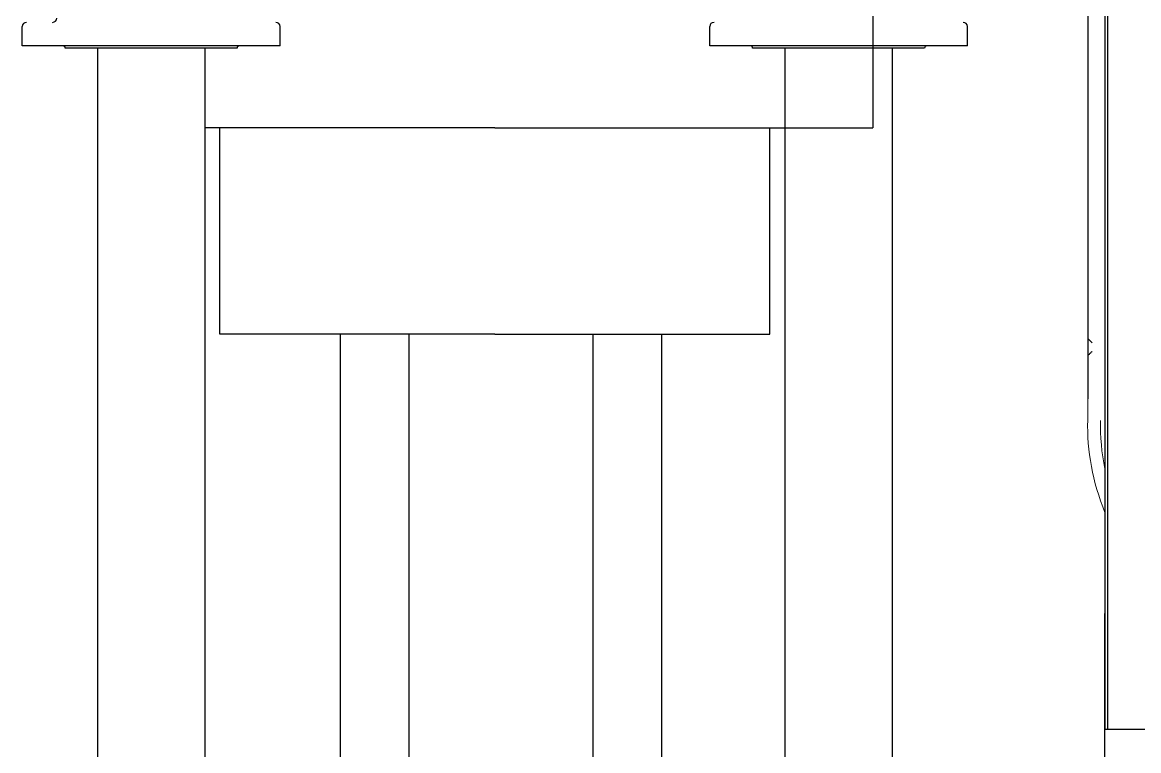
# Model space of a CAD drawing. Header units: inches. Extents: x 3739 to 4246, y 1221 to 1542.
# Drawn here: x 3894.43 to 3926.91, y 1311.92 to 1333.11 of the extents above; entities that cross this region are included whole.
import ezdxf

# ---------------------------------------------------------------- set-up
doc = ezdxf.new("R2010")
doc.units = ezdxf.units.IN
doc.header["$MEASUREMENT"] = 0
for name, color, linetype in [('WATANK', 7, 'Continuous'), ('WCTANK', 7, 'Continuous'), ('WDPUMP', 7, 'Continuous'), ('WEPC', 7, 'Continuous'), ('WSPUMP', 7, 'Continuous')]:
    doc.layers.add(name, color=color, linetype=linetype)

msp = doc.modelspace()

# ---------------------------------------------------------------- linework, layer by layer
at = {"layer": 'WATANK', "color": 0, "linetype": 'Continuous'}
msp.add_line((3925.4322, 1384.1602), (3925.4322, 1322.1602), dxfattribs=at)
msp.add_line((3925.4322, 1384.1602), (3925.4322, 1322.1602), dxfattribs=at)
at = {"layer": 'WATANK', "color": 0, "linetype": 'Continuous', "lineweight": 15}
msp.add_open_spline([(3925.4322, 1377.1289), (3925.4322, 1323.9102)], degree=1, dxfattribs=at)
msp.add_open_spline([(3925.4322, 1377.1289), (3925.4322, 1323.9102)], degree=1, dxfattribs=at)
at = {"layer": 'WCTANK', "color": 0, "linetype": 'Continuous', "lineweight": 15}
for major_axis, ratio, end_param in [((24, -0.7401), 0.5073921, 3.3623083), ((24, -0.7401), 0.5073921, 3.3623083), ((23.625, -0.7333), 0.4995788, 3.2611695), ((23.625, -0.7333), 0.4995788, 3.2611695)]:
    msp.add_ellipse((3949.4322, 1320.795), major_axis=major_axis, ratio=ratio, start_param=3.1415927, end_param=end_param, dxfattribs=at)
for points in [[(3925.4322, 1323.9102), (3925.5572, 1323.7852)], [(3925.4322, 1323.9102), (3925.5572, 1323.7852)], [(3925.5572, 1323.5352), (3925.4322, 1323.4102)], [(3925.5572, 1323.5352), (3925.4322, 1323.4102)], [(3925.4322, 1323.4102), (3925.4322, 1321.5352)], [(3925.4322, 1323.4102), (3925.4322, 1321.5352)]]:
    msp.add_open_spline(points, degree=1, dxfattribs=at)
at = {"layer": 'WDPUMP', "color": 0, "linetype": 'Continuous'}
for p, q in [((3894.4322, 1332.4187), (3894.4322, 1332.9812)), ((3901.9322, 1332.4187), (3901.9322, 1332.9812)), ((3914.4322, 1332.4187), (3914.4322, 1332.9812)), ((3921.9322, 1332.4187), (3921.9322, 1332.9812)), ((3895.6197, 1332.4187), (3894.4322, 1332.4187)), ((3900.7447, 1332.4187), (3895.6197, 1332.4187)), ((3901.9322, 1332.4187), (3900.7447, 1332.4187)), ((3915.6197, 1332.4187), (3914.4322, 1332.4187)), ((3920.7447, 1332.4187), (3915.6197, 1332.4187)), ((3921.9322, 1332.4187), (3920.7447, 1332.4187)), ((3900.6822, 1332.3562), (3895.6822, 1332.3562)), ((3896.6197, 1332.3562), (3896.6197, 1306.8746)), ((3899.7447, 1332.3562), (3899.7447, 1306.8746)), ((3920.6822, 1332.3562), (3915.6822, 1332.3562)), ((3916.6197, 1332.3562), (3916.6197, 1306.8746)), ((3919.7447, 1332.3562), (3919.7447, 1306.8746)), ((3908.1822, 1330.0362), (3899.7447, 1330.0362)), ((3900.1822, 1324.0362), (3900.1822, 1330.0362)), ((3908.1822, 1330.0362), (3916.6197, 1330.0362)), ((3916.1822, 1324.0362), (3916.1822, 1330.0362)), ((3908.1822, 1324.0362), (3900.1822, 1324.0362)), ((3903.6779, 1324.0362), (3903.6779, 1299.7787)), ((3905.6779, 1324.0362), (3905.6779, 1299.7787)), ((3908.1822, 1324.0362), (3916.1822, 1324.0362)), ((3911.0292, 1324.0362), (3911.0292, 1298.6368)), ((3913.0292, 1324.0362), (3913.0292, 1301.8304)), ((3925.9322, 1288.5352), (3925.9322, 1315.9102))]:
    msp.add_line(p, q, dxfattribs=at)
for centre, radius, start, end in [((3894.5572, 1332.9812), 0.125, 90, 180), ((3901.8072, 1332.9812), 0.125, 0, 90), ((3914.5572, 1332.9812), 0.125, 90, 180), ((3921.8072, 1332.9812), 0.125, 0, 90), ((3895.6197, 1332.3562), 0.0625, 0, 90), ((3900.7447, 1332.3562), 0.0625, 90, 180), ((3915.6197, 1332.3562), 0.0625, 0, 90), ((3920.7447, 1332.3562), 0.0625, 90, 180)]:
    msp.add_arc(centre, radius, start, end, dxfattribs=at)
at = {"layer": 'WEPC', "color": 0, "linetype": 'Continuous'}
for p, q in [((3925.9322, 1353.9224), (3925.9322, 1312.5352)), ((3925.9322, 1353.9224), (3925.9322, 1312.5352)), ((3926.0079, 1353.9224), (3926.0079, 1312.5352)), ((3926.0079, 1353.9224), (3926.0079, 1312.5352)), ((3926.0079, 1312.5352), (3925.9322, 1312.5352)), ((3926.0079, 1312.5352), (3925.9322, 1312.5352)), ((3928.4815, 1312.5352), (3926.0079, 1312.5352)), ((3928.4815, 1312.5352), (3926.0079, 1312.5352))]:
    msp.add_line(p, q, dxfattribs=at)
at = {"layer": 'WSPUMP', "color": 0, "linetype": 'Continuous'}
for p, q in [((3919.1822, 1335.1062), (3919.1822, 1330.0362)), ((3894.4322, 1332.4187), (3894.4322, 1332.9812)), ((3901.9322, 1332.4187), (3901.9322, 1332.9812)), ((3895.6197, 1332.4187), (3894.4322, 1332.4187)), ((3900.7447, 1332.4187), (3895.6197, 1332.4187)), ((3901.9322, 1332.4187), (3900.7447, 1332.4187)), ((3900.6822, 1332.3562), (3895.6822, 1332.3562)), ((3896.6197, 1332.3562), (3896.6197, 1306.8746)), ((3899.7447, 1332.3562), (3899.7447, 1306.8746)), ((3908.1822, 1330.0362), (3899.7447, 1330.0362)), ((3900.1822, 1324.0362), (3900.1822, 1330.0362)), ((3908.1822, 1330.0362), (3916.6197, 1330.0362)), ((3916.1822, 1324.0362), (3916.1822, 1330.0362)), ((3916.6197, 1330.0362), (3919.1822, 1330.0362)), ((3908.1822, 1324.0362), (3900.1822, 1324.0362)), ((3903.6779, 1324.0362), (3903.6779, 1299.7787)), ((3905.6779, 1324.0362), (3905.6779, 1299.7787)), ((3908.1822, 1324.0362), (3916.1822, 1324.0362)), ((3911.0292, 1324.0362), (3911.0292, 1288.5352)), ((3913.0292, 1324.0362), (3913.0292, 1288.5352)), ((3925.9322, 1288.5352), (3925.9322, 1315.9102))]:
    msp.add_line(p, q, dxfattribs=at)
for centre, radius, start, end in [((3894.5572, 1332.9812), 0.125, 90, 180), ((3895.3072, 1333.2312), 0.125, 270, 0), ((3901.8072, 1332.9812), 0.125, 0, 90), ((3895.6197, 1332.3562), 0.0625, 0, 90), ((3900.7447, 1332.3562), 0.0625, 90, 180)]:
    msp.add_arc(centre, radius, start, end, dxfattribs=at)

doc.saveas('drawing.dxf')
